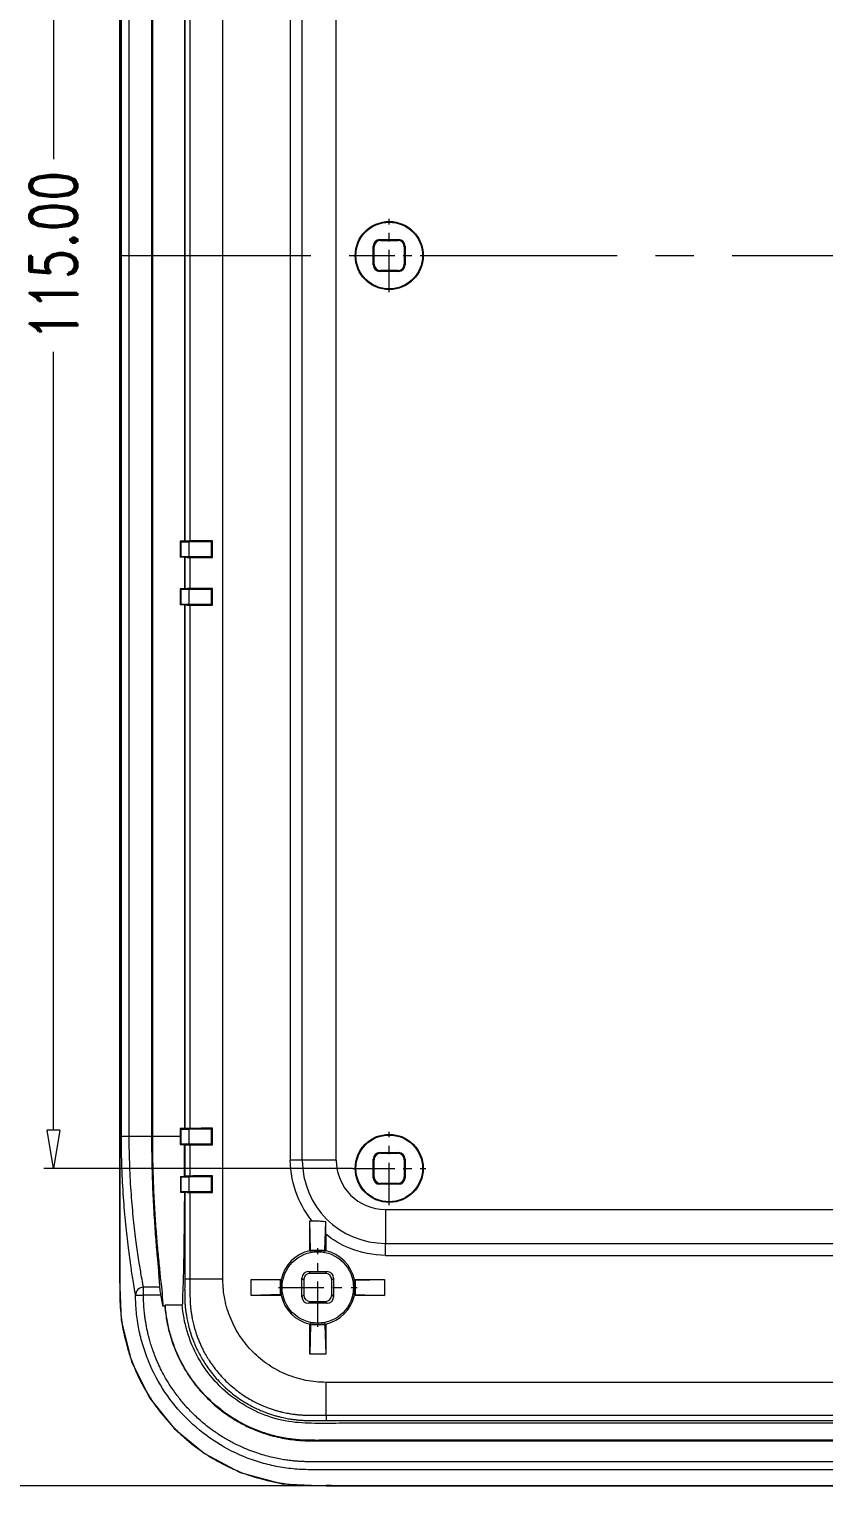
# Model space of a CAD drawing. Header units: millimetres. Extents: x 3219 to 3653, y 1046 to 1347.
# Drawn here: x 3414.8 to 3464.9, y 1162.5 to 1254.3 of the extents above; entities that cross this region are included whole.
import ezdxf

# ---------------------------------------------------------------- set-up
doc = ezdxf.new("R2010")
doc.units = ezdxf.units.MM
doc.linetypes.add('CENTER', pattern=[50.8, 31.75, -6.35, 6.35, -6.35])
doc.layers.add('dim', color=82, linetype='Continuous', lineweight=9)
doc.layers.add('from', color=7, linetype='Continuous', lineweight=13)
doc.styles.add('ROMAND', font='romand.shx', dxfattribs={"width": 0.75, "bigfont": 'gbcbig.shx'})
doc.dimstyles.new('YanXiu', dxfattribs={"dimtxt": 2.5, "dimasz": 2.2, "dimexe": 1, "dimexo": 0, "dimgap": 0.66, "dimtad": 0, "dimzin": 1, "dimdsep": 46, "dimtxsty": 'ROMAND', "dimblk": 'CLOSEDBLANK', "dimcen": 0, "dimclrd": 3, "dimclre": 3, "dimclrt": 7, "dimazin": 0, "dimtfac": 1, "dimtofl": 0, "dimtmove": 0, "dimatfit": 3, "dimldrblk": 'CLOSEDBLANK', "dimfxl": 1, "dimlwd": 5, "dimlwe": 5, "dimarcsym": 0})

# ---------------------------------------------------------------- blocks, each defined once
blk = doc.blocks.new('_ClosedBlank')
at = {"color": 0, "linetype": 'ByBlock', "lineweight": -2}
for p, q in [((-1, 0.167), (0, 0)), ((-1, 0.167), (-1, -0.167)), ((0, 0), (-1, -0.167))]:
    blk.add_line(p, q, dxfattribs=at)
blk = doc.blocks.new('*D42')
at = {"layer": 'Defpoints', "color": 0}
for p in [(3028.659, 767.694), (3009.813, 652.694), (3028.659, 652.694)]:
    blk.add_point(p, dxfattribs=at)
at = {"layer": 'dim', "color": 3, "lineweight": 5}
for p, q in [((3028.659, 767.694), (3009.214, 767.694)), ((3009.813, 765.294), (3009.813, 716.258)), ((3009.813, 655.094), (3009.813, 704.13)), ((3028.659, 652.694), (3009.214, 652.694))]:
    blk.add_line(p, q, dxfattribs=at)
at = {"layer": 'dim', "color": 3, "lineweight": 5, "xscale": 2.4, "yscale": 2.4, "zscale": 2.4}
for p, rotation in [((3009.813, 767.694), 90), ((3009.813, 652.694), 270)]:
    blk.add_blockref('_ClosedBlank', p, dxfattribs=dict(at, rotation=rotation))
at = {"layer": 'dim', "color": 7, "insert": (3009.813, 710.194), "char_height": 3, "attachment_point": 5, "rotation": 90, "style": 'ROMAND'}
blk.add_mtext('115.00', dxfattribs=at)
blk = doc.blocks.new('*D43')
at = {"layer": 'Defpoints', "color": 0}
for p in [(3026.991, 787.694), (3005.613, 632.693), (3026.991, 632.693)]:
    blk.add_point(p, dxfattribs=at)
at = {"layer": 'dim', "color": 3, "lineweight": 5}
for p, q in [((3026.991, 787.694), (3005.014, 787.694)), ((3005.613, 785.294), (3005.613, 716.258)), ((3005.613, 635.093), (3005.613, 704.13)), ((3026.991, 632.693), (3005.014, 632.693))]:
    blk.add_line(p, q, dxfattribs=at)
at = {"layer": 'dim', "color": 3, "lineweight": 5, "xscale": 2.4, "yscale": 2.4, "zscale": 2.4}
for p, rotation in [((3005.613, 787.694), 90), ((3005.613, 632.693), 270)]:
    blk.add_blockref('_ClosedBlank', p, dxfattribs=dict(at, rotation=rotation))
at = {"layer": 'dim', "color": 7, "insert": (3005.613, 710.194), "char_height": 3, "attachment_point": 5, "rotation": 90, "style": 'ROMAND'}
blk.add_mtext('155.00', dxfattribs=at)
blk = doc.blocks.new('*u50')
at = {"color": 7, "linetype": 'Continuous'}
for p, q in [((-47.5, 64.478), (-47.5, -64.478)), ((-47.473, 64.478), (-47.473, -64.478)), ((-40.98, -64.48), (-40.98, 64.48)), ((-36.73, 56.982), (-36.73, -56.982)), ((-35.977, -56.98), (-35.977, 56.98)), ((-33.84, -56.98), (-33.84, 56.98)), ((-47.371, -55.5), (-47.371, 55.5)), ((-46.879, -55.499), (-46.879, 55.5)), ((-45.451, -55.5), (-45.451, 55.5)), ((-45.421, 55.5), (-45.421, -55.5)), ((-43.394, 18), (-43.394, -18)), ((-43.385, 17.991), (-43.385, -17.991)), ((-43.051, 17.983), (-43.051, -17.983)), ((-31.089, 1), (-29.911, 1)), ((-31.041, 0.952), (-31.089, 1)), ((-31.041, 0.952), (-29.959, 0.952)), ((-29.959, 0.952), (-29.911, 1)), ((-31.452, 0.541), (-31.5, 0.589)), ((-31.5, -0.589), (-31.5, 0.589)), ((-31.452, -0.541), (-31.452, 0.541)), ((-29.548, 0.541), (-29.5, 0.589)), ((-29.548, 0.541), (-29.548, -0.541)), ((-29.5, 0.589), (-29.5, -0.589)), ((-31.452, -0.541), (-31.5, -0.589)), ((-29.548, -0.541), (-29.5, -0.589)), ((-31.041, -0.952), (-31.089, -1)), ((-29.911, -1), (-31.089, -1)), ((-29.959, -0.952), (-31.041, -0.952)), ((-29.959, -0.952), (-29.911, -1)), ((-43.394, -18), (-43.663, -18)), ((-43.637, -18.026), (-43.663, -18)), ((-43.663, -18), (-43.663, -19)), ((-43.637, -18.026), (-43.128, -18.035)), ((-43.637, -18.026), (-43.637, -18.974)), ((-43.385, -17.991), (-43.394, -18)), ((-41.698, -18.035), (-43.128, -18.035)), ((-43.128, -18.035), (-43.128, -18.965)), ((-41.698, -18.035), (-41.64, -17.977)), ((-41.698, -18.965), (-41.698, -18.035)), ((-41.64, -19.023), (-41.64, -17.977)), ((-43.637, -18.974), (-43.663, -19)), ((-43.394, -19), (-43.663, -19)), ((-43.128, -18.965), (-43.637, -18.974)), ((-43.394, -19), (-43.385, -19.009)), ((-43.394, -19), (-43.394, -21)), ((-43.385, -19.009), (-43.385, -20.991)), ((-43.128, -18.965), (-41.698, -18.965)), ((-43.051, -19.017), (-43.051, -20.983)), ((-41.698, -18.965), (-41.64, -19.023)), ((-43.394, -21), (-43.663, -21)), ((-43.637, -21.026), (-43.663, -21)), ((-43.663, -21), (-43.663, -22)), ((-43.637, -21.026), (-43.128, -21.035)), ((-43.637, -21.026), (-43.637, -21.974)), ((-43.385, -20.991), (-43.394, -21)), ((-41.698, -21.035), (-43.128, -21.035)), ((-43.128, -21.035), (-43.128, -21.965)), ((-41.698, -21.035), (-41.64, -20.977)), ((-41.698, -21.965), (-41.698, -21.035)), ((-41.64, -22.023), (-41.64, -20.977)), ((-43.637, -21.974), (-43.663, -22)), ((-43.394, -22), (-43.663, -22)), ((-43.128, -21.965), (-43.637, -21.974)), ((-43.394, -22), (-43.385, -22.009)), ((-43.394, -22), (-43.394, -55)), ((-43.385, -22.009), (-43.385, -54.991)), ((-43.128, -21.965), (-41.698, -21.965)), ((-43.051, -22.017), (-43.051, -54.983)), ((-41.698, -21.965), (-41.64, -22.023)), ((-43.663, -55), (-43.663, -55.5)), ((-43.394, -55), (-43.663, -55)), ((-43.637, -55.026), (-43.663, -55)), ((-43.637, -55.026), (-43.637, -55.974)), ((-43.637, -55.026), (-43.128, -55.035)), ((-43.385, -54.991), (-43.394, -55)), ((-43.128, -55.035), (-43.128, -55.965)), ((-41.698, -55.035), (-43.128, -55.035)), ((-41.698, -55.035), (-41.64, -54.977)), ((-41.698, -55.965), (-41.698, -55.035)), ((-41.64, -56.023), (-41.64, -54.977)), ((-43.663, -55.5), (-47.371, -55.5)), ((-43.637, -55.974), (-43.663, -56)), ((-43.128, -55.965), (-43.637, -55.974)), ((-43.128, -55.965), (-41.698, -55.965)), ((-41.698, -55.965), (-41.64, -56.023)), ((-43.663, -56), (-43.394, -56)), ((-43.394, -56), (-43.385, -56.009)), ((-43.385, -56.009), (-43.385, -57.991)), ((-43.051, -56.017), (-43.051, -57.983)), ((-31.041, -56.548), (-31.089, -56.5)), ((-31.089, -56.5), (-29.911, -56.5)), ((-31.041, -56.548), (-29.959, -56.548)), ((-29.959, -56.548), (-29.911, -56.5)), ((-33.84, -56.98), (-35.977, -56.98)), ((-31.5, -58.089), (-31.5, -56.911)), ((-31.452, -56.959), (-31.5, -56.911)), ((-31.452, -58.041), (-31.452, -56.959)), ((-29.548, -56.959), (-29.5, -56.911)), ((-29.548, -56.959), (-29.548, -58.041)), ((-29.5, -56.911), (-29.5, -58.089)), ((-43.658, -58.005), (-43.399, -58.005)), ((-43.637, -58.026), (-43.658, -58.005)), ((-43.637, -58.026), (-43.637, -58.974)), ((-43.637, -58.026), (-43.128, -58.035)), ((-43.385, -57.991), (-43.399, -58.005)), ((-43.128, -58.035), (-43.128, -58.965)), ((-41.698, -58.035), (-43.128, -58.035)), ((-41.698, -58.035), (-41.64, -57.977)), ((-41.698, -58.965), (-41.698, -58.035)), ((-41.64, -59.023), (-41.64, -57.977)), ((-31.452, -58.041), (-31.5, -58.089)), ((-31.041, -58.452), (-31.089, -58.5)), ((-29.911, -58.5), (-31.089, -58.5)), ((-29.959, -58.452), (-31.041, -58.452)), ((-29.959, -58.452), (-29.911, -58.5)), ((-29.548, -58.041), (-29.5, -58.089)), ((-43.637, -58.974), (-43.653, -58.99)), ((-43.653, -58.99), (-43.404, -58.99)), ((-43.128, -58.965), (-43.637, -58.974)), ((-43.404, -58.99), (-43.385, -59.009)), ((-43.385, -59.009), (-43.385, -64.473)), ((-43.128, -58.965), (-41.698, -58.965)), ((-43.051, -59.017), (-43.051, -64.475)), ((-41.698, -58.965), (-41.64, -59.023)), ((-30.73, -60.09), (-30.73, -62.227)), ((-30.73, -60.09), (30.73, -60.09)), ((-35.5, -62.693), (-35.5, -60.806)), ((-35.452, -62.647), (-35.5, -60.806)), ((-35.5, -60.806), (-35.351, -60.806)), ((-34.548, -62.647), (-34.501, -60.846)), ((-34.5, -61.647), (-34.5, -62.693)), ((-30.73, -62.227), (30.73, -62.227)), ((-35.452, -62.732), (-35.452, -62.647)), ((-35.452, -62.647), (-34.548, -62.647)), ((-34.548, -62.647), (-34.548, -62.732)), ((-30.732, -62.98), (30.732, -62.98)), ((-35.589, -64), (-34.411, -64)), ((-35.589, -64), (-35.473, -64.115)), ((-34.527, -64.115), (-35.473, -64.115)), ((-34.527, -64.115), (-34.411, -64)), ((-47.5, -64.478), (-47.473, -64.478)), ((-47.5, -64.478), (-47.392, -67.058)), ((-47.473, -64.478), (-47.473, -64.738)), ((-44.97, -64.988), (-45.983, -64.988)), ((-45.982, -65.487), (-45.982, -64.988)), ((-43.051, -64.475), (-43.385, -64.473)), ((-39.194, -65.5), (-39.194, -64.5)), ((-37.353, -64.548), (-39.194, -64.5)), ((-39.194, -64.5), (-37.307, -64.5)), ((-37.353, -65.452), (-37.353, -64.548)), ((-37.353, -64.548), (-37.268, -64.548)), ((-36, -65.589), (-36, -64.411)), ((-36, -64.411), (-35.885, -64.527)), ((-35.885, -64.527), (-35.885, -65.473)), ((-34.115, -64.527), (-34, -64.411)), ((-34.115, -65.473), (-34.115, -64.527)), ((-34, -64.411), (-34, -65.589)), ((-32.732, -64.548), (-32.647, -64.548)), ((-32.693, -64.5), (-30.806, -64.5)), ((-32.647, -64.548), (-30.806, -64.5)), ((-32.647, -64.548), (-32.647, -65.452)), ((-30.806, -64.5), (-30.806, -65.5)), ((-46.482, -65.492), (-45.982, -65.487)), ((-44.901, -65.487), (-45.982, -65.487)), ((-37.353, -65.452), (-39.194, -65.5)), ((-37.307, -65.5), (-39.194, -65.5)), ((-37.268, -65.452), (-37.353, -65.452)), ((-35.885, -65.473), (-36, -65.589)), ((-35.473, -65.885), (-35.589, -66)), ((-34.411, -66), (-35.589, -66)), ((-35.473, -65.885), (-34.527, -65.885)), ((-34.527, -65.885), (-34.411, -66)), ((-34.115, -65.473), (-34, -65.589)), ((-32.647, -65.452), (-32.732, -65.452)), ((-30.806, -65.5), (-32.693, -65.5)), ((-32.647, -65.452), (-30.806, -65.5)), ((-44.786, -66.15), (-44.636, -66.15)), ((-44.61, -66.088), (-43.537, -66.088)), ((-47.392, -67.058), (-46.739, -69.664)), ((-35.5, -69.194), (-35.5, -67.307)), ((-35.452, -67.353), (-35.5, -69.194)), ((-35.452, -67.353), (-35.452, -67.268)), ((-34.548, -67.353), (-35.452, -67.353)), ((-34.548, -67.268), (-34.548, -67.353)), ((-34.548, -67.353), (-34.5, -69.194)), ((-34.5, -67.307), (-34.5, -69.194)), ((-46.739, -69.664), (-45.595, -71.951)), ((-34.5, -69.194), (-35.5, -69.194)), ((0, -70.98), (-34.48, -70.98)), ((-45.595, -71.951), (-44.046, -73.893)), ((-34.475, -73.051), (-2.102, -73.051)), ((-34.475, -73.051), (-34.473, -73.385)), ((-34.473, -73.385), (-2.097, -73.385)), ((-44.046, -73.893), (-42.142, -75.47)), ((-42.142, -75.47), (-39.881, -76.655)), ((-39.881, -76.655), (-37.24, -77.366)), ((-37.24, -77.366), (-34.478, -77.5)), ((-34.865, -77.474), (-34.477, -77.473)), ((-34.478, -77.5), (-34.477, -77.473)), ((-34.478, -77.5), (34.478, -77.5)), ((-34.134, -77.472), (0, -77.473))]:
    blk.add_line(p, q, dxfattribs=at)
at = {"color": 1, "linetype": 'CENTER', "ltscale": 0.084}
for p, q in [((-30.5, -2.31), (-30.5, 2.31)), ((-32.81, 0), (-28.19, 0)), ((-30.5, -59.81), (-30.5, -55.19)), ((-32.81, -57.5), (-28.19, -57.5))]:
    blk.add_line(p, q, dxfattribs=at)
at = {"color": 1, "linetype": 'CENTER', "ltscale": 0.380001}
blk.add_line((-47.5, 0), (47.5, 0), dxfattribs=at)
at = {"color": 1, "linetype": 'CENTER', "ltscale": 0.09}
for p, q in [((-35, -67.475), (-35, -62.525)), ((-37.475, -65), (-32.525, -65))]:
    blk.add_line(p, q, dxfattribs=at)
at = {"color": 7, "linetype": 'Continuous'}
for centre, radius in [((-30.5, 0), 2.144), ((-30.5, 0), 2.1), ((-30.5, -57.5), 2.144), ((-30.5, -57.5), 2.1), ((-35, -65), 2.25)]:
    blk.add_circle(centre, radius, dxfattribs=at)
for centre, radius, start, end in [((-40.94, -364.09), 346.114, 90.11587, 90.34939), ((-40.921, 331.966), 350.99, 269.65224, 269.88251), ((-40.94, -367.089), 346.112, 90.11587, 90.34939), ((-40.921, 328.964), 350.988, 269.65224, 269.88251), ((-40.94, -401.153), 346.177, 90.11591, 90.34938), ((-627.413, -55.535), 584.019, 359.757685, 359.954429), ((-40.921, 294.988), 351.012, 269.65224, 269.88249), ((-35.69, -297.96), 240.98, 90.06836, 90.24731), ((-30.73, -56.98), 5.247, 180, 270), ((-30.73, -56.98), 3.11, 180, 270), ((-40.941, -403.987), 346.011, 90.11581, 90.3494), ((-40.921, 291.836), 350.86, 269.65222, 269.88258), ((-293.966, -61.573), 259.466, 359.98355, 0.16054), ((-271.71, -61.94), 240.98, 359.75269, 359.93164), ((-35, -65), 2.361, 102.22726, 167.77274), ((-40.141, -68.448), 7.394, 50.63587, 51.11532), ((-35, -65), 2.313, 78.73002, 101.26998), ((-29.843, -68.468), 7.419, 128.8855, 129.36331), ((-35, -65), 2.361, 12.22726, 77.77274), ((30.822, -65.059), 78.296, 179.76512, 180.0292), ((-45.982, -65.488), 0.5, 89.9951, 180.48932), ((-43.048, -517.138), 452.662, 89.73827, 90.00041), ((-35, -65), 2.313, 168.73002, 191.26998), ((-31.532, -59.843), 7.419, 218.8855, 219.36331), ((-38.448, -59.859), 7.394, 320.63587, 321.11532), ((-35, -65), 2.313, 348.73002, 11.26998), ((8.416, -56.588), 54.054, 189.47673, 190.18944), ((-31.552, -70.141), 7.394, 140.63587, 141.11532), ((-35, -65), 2.361, 192.22726, 257.77274), ((-35, -65), 2.361, 282.22726, 347.77274), ((-38.468, -70.157), 7.419, 38.8855, 39.36331), ((-36.575, -65.557), 8.052, 183.77788, 184.08236), ((-40.157, -61.532), 7.419, 308.8855, 309.36331), ((-35, -65), 2.313, 258.73002, 281.26998), ((-29.859, -61.552), 7.394, 230.63587, 231.11532), ((-467.26, -72.984), 432.785, 359.99103, 0.26525), ((-35.035, -5.565), 71.909, 270.01794, 270.13582), ((-33.998, -213.652), 136.18, 90.05703, 90.20168)]:
    blk.add_arc(centre, radius, start, end, dxfattribs=at)
for centre, major_axis, ratio, start_param, end_param in [((-31.088, 0.588), (-0.291, 0.291), 0.999924, -0.78536, 0.78536), ((-31.04, 0.54), (0.291, -0.291), 0.999924, 2.356233, 3.926953), ((-29.96, 0.54), (-0.291, -0.291), 0.999924, 2.356233, 3.926953), ((-29.912, 0.588), (0.291, 0.291), 0.999924, -0.78536, 0.78536), ((-31.088, -0.588), (0.291, 0.291), 0.999924, -3.926953, -2.356233), ((-31.04, -0.54), (0.291, 0.291), 0.999924, 2.356233, 3.926953), ((-29.96, -0.54), (-0.291, 0.291), 0.999924, 2.356233, 3.926953), ((-29.912, -0.588), (-0.291, 0.291), 0.999924, -3.926953, -2.356233), ((-43.477, -55.5), (0, 10.65), 0.017455, -4.712389, -4.665443), ((-31.088, -56.912), (-0.291, 0.291), 0.999924, -0.78536, 0.78536), ((-31.04, -56.96), (0.291, -0.291), 0.999924, 2.356233, 3.926953), ((-29.96, -56.96), (-0.291, -0.291), 0.999924, 2.356233, 3.926953), ((-29.912, -56.912), (0.291, 0.291), 0.999924, -0.78536, 0.78536), ((-43.477, -55.5), (0, 10.65), 0.017455, -4.474932, -4.378548), ((-31.088, -58.088), (0.291, 0.291), 0.999924, -3.926953, -2.356233), ((-31.04, -58.04), (0.291, 0.291), 0.999924, 2.356233, 3.926953), ((-29.96, -58.04), (-0.291, 0.291), 0.999924, 2.356233, 3.926953), ((-29.912, -58.088), (-0.291, 0.291), 0.999924, -3.926953, -2.356233), ((-35.588, -64.412), (-0.291, 0.291), 0.999924, -0.78536, 0.78536), ((-35.473, -64.527), (-0.291, 0.291), 0.999924, -0.78536, 0.78536), ((-34.527, -64.527), (0.291, 0.291), 0.999924, -0.78536, 0.78536), ((-34.412, -64.412), (-0.291, -0.291), 0.999924, 2.356233, 3.926953), ((-35.588, -65.588), (0.291, 0.291), 0.999924, 2.356233, 3.926953), ((-35.473, -65.473), (0.291, 0.291), 0.999924, 2.356233, 3.926953), ((-34.527, -65.473), (0.291, -0.291), 0.999924, -0.78536, 0.78536), ((-34.412, -65.588), (-0.291, 0.291), 0.999924, 2.356233, 3.926953)]:
    blk.add_ellipse(centre, major_axis=major_axis, ratio=ratio, start_param=start_param, end_param=end_param, dxfattribs=at)
for points, start_tangent, end_tangent in [([(-43.051, -17.983), (-43.223, -17.985), (-43.341, -17.988), (-43.385, -17.991)], (-0.999981, -0.006139), (-0.707107, -0.707107)), ([(-43.385, -19.009), (-43.341, -19.012), (-43.223, -19.015), (-43.051, -19.017)], (0.707107, -0.707107), (0.999981, -0.006139)), ([(-43.051, -20.983), (-43.223, -20.985), (-43.341, -20.988), (-43.385, -20.991)], (-0.999981, -0.006139), (-0.707107, -0.707107)), ([(-43.385, -22.009), (-43.341, -22.012), (-43.223, -22.015), (-43.051, -22.017)], (0.707107, -0.707107), (0.999981, -0.006139)), ([(-43.051, -54.983), (-43.223, -54.985), (-43.341, -54.988), (-43.385, -54.991)], (-0.999981, -0.006139), (-0.707105, -0.707109)), ([(-46.482, -65.492), (-46.524, -65.257), (-46.621, -64.674), (-46.764, -63.745), (-46.932, -62.509), (-47.099, -61.016), (-47.24, -59.328), (-47.337, -57.463), (-47.371, -55.5)], (-0.1817, 0.983354), (-0.000067, 1)), ([(-45.983, -64.988), (-46.025, -64.767), (-46.122, -64.217), (-46.266, -63.332), (-46.436, -62.158), (-46.604, -60.74), (-46.747, -59.136), (-46.844, -57.364), (-46.879, -55.499)], (-0.196819, 0.98044), (-0.000083, 1)), ([(-44.97, -64.988), (-44.963, -64.728), (-45.006, -64.121), (-45.088, -63.194), (-45.188, -62.011), (-45.288, -60.613), (-45.374, -59.015), (-45.431, -57.277), (-45.451, -55.5)], (0.348669, 0.937246), (-0.000002, 1)), ([(-45.421, -55.5), (-45.406, -57.057), (-45.358, -58.632), (-45.283, -60.136), (-45.191, -61.479), (-45.091, -62.657), (-44.983, -63.769), (-44.878, -64.766), (-44.799, -65.527), (-44.766, -65.993)], (0.000002, -1), (0.180201, -0.98363)), ([(-43.385, -56.009), (-43.341, -56.012), (-43.223, -56.015), (-43.051, -56.017)], (0.707106, -0.707108), (0.999981, -0.006139)), ([(-35.351, -60.806), (-36.284, -59.251), (-36.73, -56.982)], (-0.637731, 0.770259), (-0.007964, 0.999968)), ([(-43.051, -57.983), (-43.223, -57.985), (-43.341, -57.988), (-43.385, -57.991)], (-0.999981, -0.006139), (-0.707114, -0.7071)), ([(-43.404, -58.99), (-43.42, -60.889), (-43.441, -62.565), (-43.467, -63.976), (-43.5, -65.061), (-43.525, -65.759), (-43.537, -66.088)], (-0.006026, -0.999982), (-0.084782, -0.9964)), ([(-43.385, -59.009), (-43.341, -59.012), (-43.223, -59.015), (-43.051, -59.017)], (0.707117, -0.707096), (0.999981, -0.006139)), ([(-35.351, -60.806), (-35.045, -60.81), (-34.76, -60.822), (-34.501, -60.846)], (1, 0), (0.992971, -0.11836)), ([(-30.732, -62.98), (-33.001, -62.534), (-34.5, -61.647)], (-0.999968, 0.007964), (-0.777874, 0.62842)), ([(-47.474, -65.099), (-47.474, -65.177), (-47.473, -65.361), (-47.471, -65.525), (-47.469, -65.677), (-47.465, -65.825), (-47.46, -65.974), (-47.453, -66.126), (-47.443, -66.277), (-47.432, -66.427), (-47.419, -66.575), (-47.404, -66.727), (-47.386, -66.889), (-47.363, -67.069), (-47.334, -67.27), (-47.297, -67.496), (-47.251, -67.749), (-47.193, -68.028), (-47.122, -68.332), (-47.036, -68.658), (-46.934, -69.008), (-46.811, -69.383), (-46.663, -69.787), (-46.486, -70.219), (-46.273, -70.684), (-46.015, -71.187), (-45.697, -71.738), (-45.304, -72.337), (-44.847, -72.949), (-44.348, -73.535), (-43.811, -74.089), (-43.242, -74.605), (-42.648, -75.079), (-42.041, -75.504), (-41.453, -75.866), (-40.916, -76.158), (-40.425, -76.395), (-39.973, -76.589), (-39.552, -76.751), (-39.162, -76.885), (-38.802, -76.996), (-38.471, -77.087), (-38.168, -77.161), (-37.891, -77.222), (-37.637, -77.272), (-37.404, -77.313), (-37.19, -77.346), (-36.99, -77.373), (-36.805, -77.396), (-36.634, -77.414), (-36.479, -77.428), (-36.338, -77.439), (-36.205, -77.448), (-36.076, -77.455), (-35.948, -77.461), (-35.821, -77.465), (-35.696, -77.468), (-35.573, -77.471), (-35.45, -77.472), (-35.322, -77.473), (-35.185, -77.474), (-35.033, -77.474), (-35.013, -77.474)], (0.000868, -1), (1, 0.000235)), ([(-44.97, -64.988), (-44.967, -65.033), (-44.954, -65.143), (-44.931, -65.302), (-44.901, -65.487)], (-0.348669, -0.937246), (0.164663, -0.98635)), ([(-43.385, -64.473), (-43.386, -64.675), (-43.386, -64.86), (-43.387, -65.029), (-43.387, -65.179), (-43.386, -65.314), (-43.386, -65.437), (-43.384, -65.554), (-43.382, -65.672), (-43.379, -65.791), (-43.374, -65.912), (-43.367, -66.033), (-43.357, -66.152), (-43.346, -66.271), (-43.333, -66.39), (-43.318, -66.507), (-43.302, -66.626), (-43.282, -66.752), (-43.259, -66.89), (-43.23, -67.042), (-43.195, -67.207), (-43.154, -67.384), (-43.104, -67.576), (-43.043, -67.784), (-42.97, -68.011), (-42.882, -68.257), (-42.777, -68.524), (-42.652, -68.809), (-42.503, -69.113), (-42.325, -69.438), (-42.114, -69.783), (-41.862, -70.147), (-41.565, -70.529), (-41.214, -70.925), (-40.805, -71.325), (-40.365, -71.697), (-39.94, -72.009), (-39.541, -72.264), (-39.172, -72.472), (-38.832, -72.641), (-38.52, -72.779), (-38.234, -72.891), (-37.969, -72.984), (-37.722, -73.062), (-37.493, -73.126), (-37.285, -73.178), (-37.095, -73.219), (-36.921, -73.253), (-36.761, -73.281), (-36.616, -73.303), (-36.486, -73.321), (-36.365, -73.336), (-36.247, -73.348), (-36.129, -73.359), (-36.008, -73.368), (-35.889, -73.375), (-35.774, -73.38), (-35.663, -73.382), (-35.553, -73.384), (-35.441, -73.385), (-35.324, -73.386), (-35.208, -73.387), (-35.093, -73.387), (-34.975, -73.387), (-34.852, -73.387), (-34.726, -73.386), (-34.599, -73.386), (-34.473, -73.385)], (-0.002294, -0.999997), (0.999995, 0.003063)), ([(-43.051, -64.475), (-43.052, -64.679), (-43.052, -64.865), (-43.053, -65.035), (-43.053, -65.187), (-43.052, -65.322), (-43.052, -65.445), (-43.051, -65.562), (-43.049, -65.678), (-43.046, -65.793), (-43.041, -65.908), (-43.035, -66.022), (-43.026, -66.135), (-43.015, -66.248), (-43.003, -66.362), (-42.989, -66.475), (-42.973, -66.59), (-42.955, -66.711), (-42.932, -66.843), (-42.905, -66.988), (-42.872, -67.146), (-42.833, -67.315), (-42.785, -67.498), (-42.728, -67.697), (-42.658, -67.914), (-42.574, -68.15), (-42.474, -68.405), (-42.354, -68.678), (-42.212, -68.969), (-42.042, -69.28), (-41.84, -69.61), (-41.6, -69.959), (-41.316, -70.324), (-40.979, -70.703), (-40.589, -71.086), (-40.168, -71.442), (-39.76, -71.74), (-39.379, -71.984), (-39.026, -72.182), (-38.701, -72.344), (-38.402, -72.475), (-38.128, -72.583), (-37.874, -72.672), (-37.638, -72.745), (-37.419, -72.806), (-37.22, -72.856), (-37.039, -72.895), (-36.873, -72.927), (-36.719, -72.954), (-36.58, -72.975), (-36.455, -72.992), (-36.339, -73.006), (-36.226, -73.018), (-36.113, -73.028), (-35.998, -73.036), (-35.886, -73.042), (-35.777, -73.047), (-35.669, -73.049), (-35.56, -73.051), (-35.449, -73.052), (-35.332, -73.053), (-35.216, -73.053), (-35.1, -73.053), (-34.981, -73.053), (-34.857, -73.053), (-34.73, -73.052), (-34.603, -73.052), (-34.475, -73.051)], (-0.002561, -0.999997), (0.999994, 0.003366)), ([(-34.48, -70.98), (-35.117, -70.949), (-35.748, -70.855), (-36.059, -70.785), (-36.367, -70.7), (-36.967, -70.485), (-38.091, -69.885), (-39.076, -69.076), (-39.885, -68.091), (-40.485, -66.967), (-40.7, -66.367), (-40.785, -66.059), (-40.855, -65.748), (-40.949, -65.117), (-40.971, -64.799), (-40.98, -64.48)], (-0.99994, 0.010964), (-0.010801, 0.999942)), ([(0, -76.482), (-8.87, -76.482), (-13.305, -76.482), (-17.74, -76.482), (-22.175, -76.482), (-26.61, -76.482), (-28.828, -76.482), (-31.045, -76.482), (-33.263, -76.482), (-34.371, -76.482), (-35.48, -76.482), (-36.02, -76.469), (-36.558, -76.429), (-37.626, -76.271), (-38.674, -76.008), (-39.69, -75.645), (-41.593, -74.628), (-43.26, -73.26), (-44.628, -71.593), (-45.645, -69.69), (-46.008, -68.674), (-46.271, -67.626), (-46.429, -66.558), (-46.469, -66.02), (-46.482, -65.492)], (-1, 0), (-0.009703, 0.999953)), ([(0, -75.982), (-2.817, -75.982), (-5.435, -75.982), (-7.872, -75.982), (-10.139, -75.982), (-12.25, -75.982), (-14.213, -75.982), (-16.04, -75.982), (-17.74, -75.982), (-19.322, -75.982), (-20.795, -75.982), (-22.163, -75.982), (-23.433, -75.982), (-24.613, -75.982), (-25.709, -75.982), (-26.73, -75.982), (-27.685, -75.982), (-28.581, -75.982), (-29.42, -75.982), (-30.203, -75.982), (-30.928, -75.982), (-31.599, -75.982), (-32.219, -75.983), (-32.792, -75.983), (-33.322, -75.982), (-33.812, -75.982), (-34.262, -75.982), (-34.672, -75.983), (-35.043, -75.984), (-35.373, -75.983), (-35.663, -75.98), (-35.928, -75.972), (-36.192, -75.958), (-36.478, -75.935), (-36.796, -75.899), (-37.143, -75.85), (-37.519, -75.782), (-37.929, -75.693), (-38.374, -75.576), (-38.843, -75.429), (-39.335, -75.249), (-39.858, -75.026), (-40.418, -74.749), (-41.02, -74.402), (-41.666, -73.967), (-42.335, -73.436), (-42.953, -72.859), (-43.476, -72.289), (-43.912, -71.74), (-44.278, -71.215), (-44.586, -70.713), (-44.846, -70.231), (-45.064, -69.776), (-45.243, -69.352), (-45.389, -68.959), (-45.509, -68.598), (-45.606, -68.267), (-45.684, -67.966), (-45.748, -67.688), (-45.8, -67.428), (-45.844, -67.179), (-45.881, -66.934), (-45.913, -66.683), (-45.941, -66.416), (-45.962, -66.129), (-45.976, -65.819), (-45.982, -65.487)], (-1, 0), (-0.009551, 0.999954)), ([(-44.766, -65.993), (-44.786, -66.15)], (0.180201, -0.98363), (-1, 0)), ([(-44.61, -66.088), (-44.622, -66.134), (-44.636, -66.15)], (-0.172928, -0.984935), (-1, 0)), ([(-44.636, -66.15), (-44.593, -66.586), (-44.526, -67.042), (-44.428, -67.531), (-44.289, -68.065), (-44.096, -68.649), (-43.835, -69.284), (-43.492, -69.961), (-43.052, -70.671), (-42.502, -71.394), (-41.85, -72.091), (-41.129, -72.716), (-40.381, -73.242), (-39.638, -73.664), (-38.923, -73.99), (-38.254, -74.231), (-37.65, -74.4), (-37.108, -74.514), (-36.612, -74.59), (-36.141, -74.637), (-35.674, -74.657), (-35.204, -74.662), (-34.732, -74.661), (-34.264, -74.66), (-33.798, -74.66), (-33.321, -74.66), (-32.815, -74.66), (-32.264, -74.66), (-31.652, -74.66), (-30.97, -74.66), (-30.22, -74.66), (-29.399, -74.66), (-28.506, -74.66), (-27.538, -74.66), (-26.492, -74.66), (-25.363, -74.66), (-24.15, -74.66), (-22.847, -74.66), (-21.446, -74.66), (-19.938, -74.66), (-18.317, -74.66), (-16.571, -74.66), (-14.693, -74.66), (-12.67, -74.66), (-10.491, -74.66), (-8.146, -74.66), (-5.623, -74.66), (-2.911, -74.66), (0, -74.66)], (0.073322, -0.997308), (1, 0)), ([(0, -74.63), (-8.87, -74.63), (-13.305, -74.63), (-17.74, -74.63), (-22.175, -74.63), (-26.61, -74.63), (-28.827, -74.63), (-31.045, -74.63), (-33.261, -74.63), (-34.376, -74.63), (-35.462, -74.63), (-35.708, -74.626), (-35.934, -74.619), (-36.376, -74.586), (-37.265, -74.454), (-38.136, -74.236), (-38.981, -73.934), (-40.564, -73.088), (-41.95, -71.95), (-43.088, -70.564), (-43.934, -68.981), (-44.236, -68.137), (-44.454, -67.264), (-44.586, -66.376), (-44.607, -66.13)], (-1, 0), (-0.071184, 0.997463)), ([(-2.01, -73.56), (-5.998, -73.56), (-9.713, -73.56), (-13.173, -73.56), (-16.394, -73.56), (-19.393, -73.56), (-22.184, -73.56), (-24.78, -73.56), (-27.194, -73.56), (-29.435, -73.56), (-31.511, -73.56), (-33.426, -73.56), (-35.181, -73.562), (-36.826, -73.447), (-38.539, -72.958), (-40.127, -72.09), (-41.477, -70.895), (-42.531, -69.425), (-43.232, -67.757), (-43.537, -66.088)], (-1, 0), (-0.075847, 0.997119))]:
    blk.add_spline(points, degree=3, dxfattribs=dict(at, start_tangent=start_tangent, end_tangent=end_tangent))
at = {"layer": 'dim'}
for base, p1, p2, picture, middle in [((-55.856, -77.5), (-34.478, 77.5), (-34.478, -77.5), '*D43', (-55.856, 0)), ((-51.656, -57.5), (-32.81, 57.5), (-32.81, -57.5), '*D42', (-51.656, 0))]:
    dim = blk.add_linear_dim(base=base, p1=p1, p2=p2, angle=90, dimstyle='YanXiu', override={"dimtxt": 3, "dimasz": 2.4, "dimexe": 0.5997, "dimgap": 0.5997}, dxfattribs=at)
    dim.commit()
    dim.dimension.update_dxf_attribs({"geometry": picture, "text_midpoint": middle, "insert": (-3061.469, -710.194)})

msp = doc.modelspace()

# ---------------------------------------------------------------- block references
at = {"layer": 'from'}
msp.add_blockref('*u50', (3468.012, 1240.031), dxfattribs=at)

doc.saveas('drawing.dxf')
